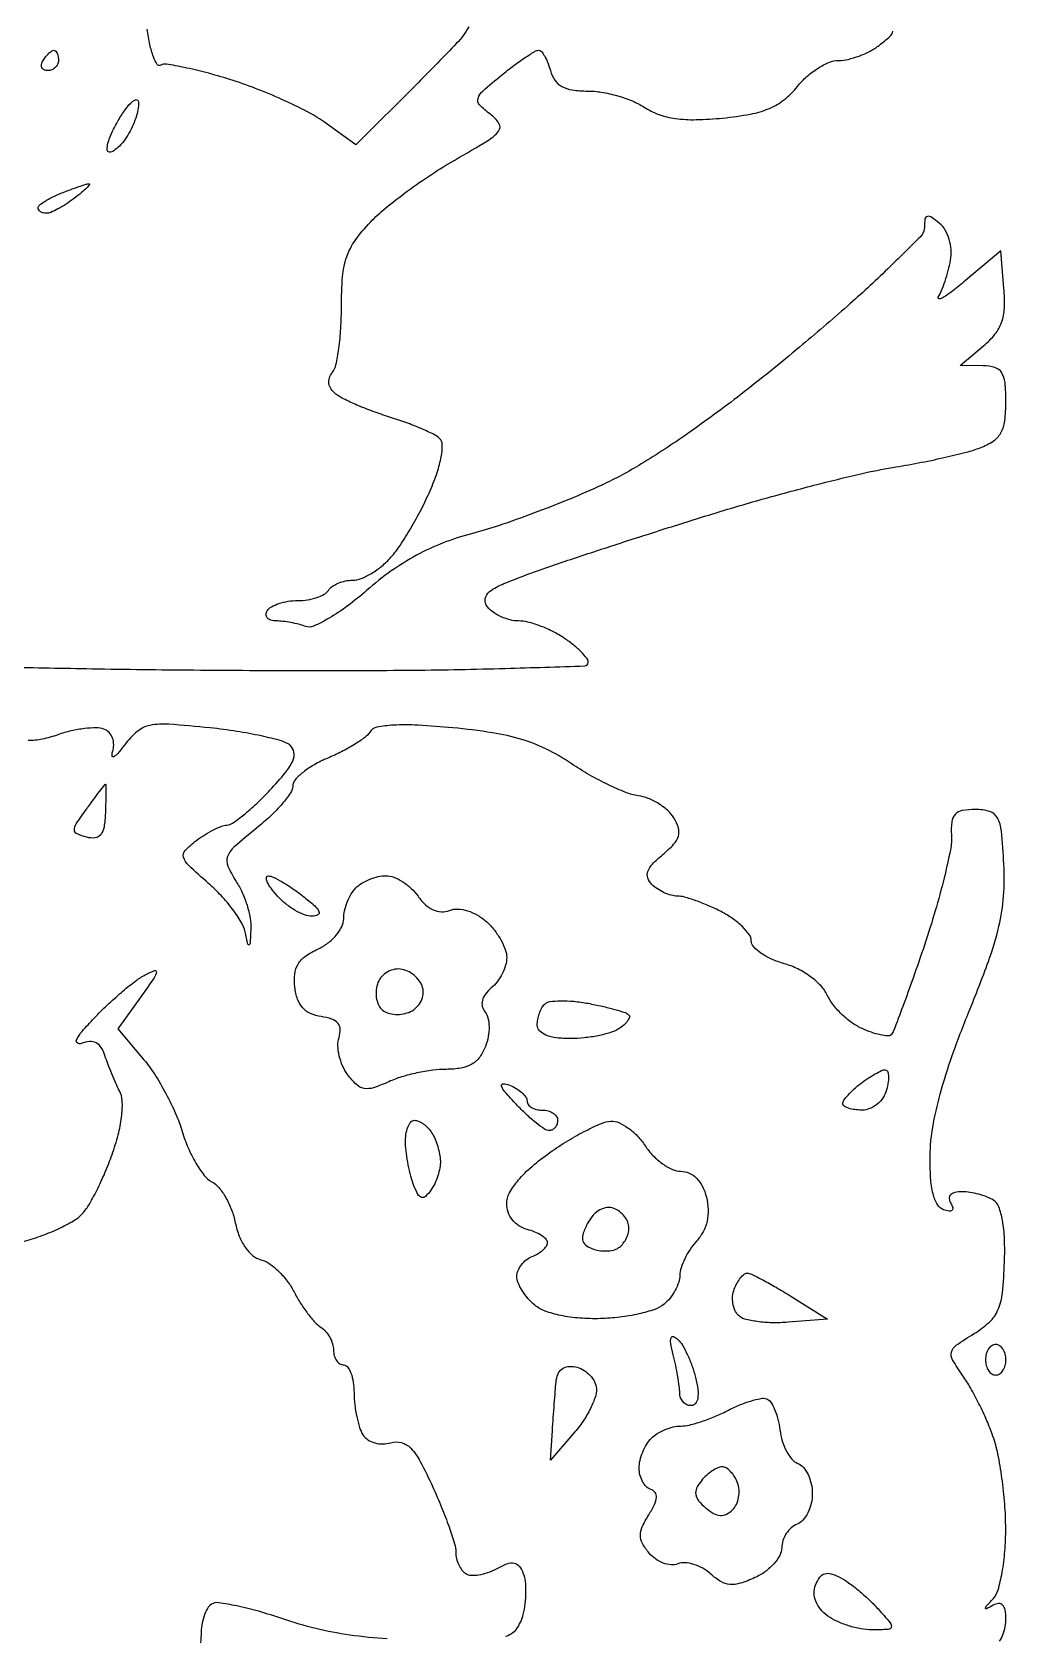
# Model space of a CAD drawing. Extents: x 0 to 102, y 0 to 135.
# Drawn here: x 93.43 to 101.52, y 114.17 to 127.47 of the extents above; entities that cross this region are included whole.
import ezdxf

# ---------------------------------------------------------------- set-up
doc = ezdxf.new("R2010")
doc.units = 0
doc.header["$MEASUREMENT"] = 0

msp = doc.modelspace()

# ---------------------------------------------------------------- linework, layer by layer
for points in [[(93.219999, 122.202994, 0.001536), (93.92927, 122.188911, 0.002123), (94.775672, 122.178302, 0.001612), (95.70375, 122.173603, 0.002851), (96.603951, 122.177081, 0.004753), (97.361778, 122.191537, 0.000908), (98.023256, 122.211648, 0.40481), (98.0514, 122.240714, 0.169116), (98.03889, 122.276642, 0.029108), (97.990146, 122.331294, 0.028838), (97.922721, 122.391225, 0.022233), (97.842877, 122.44877, 0.030889), (97.751165, 122.501072, 0.025777), (97.648073, 122.545265, 0.026553), (97.549272, 122.575865, 0.061891), (97.472535, 122.5854, -0.061631), (97.403511, 122.593941, -0.044112), (97.329954, 122.619496, -0.044585), (97.263118, 122.657027, -0.069437), (97.214387, 122.701472, -0.214732), (97.195985, 122.768042, -0.196739), (97.232832, 122.829252, -0.064073), (97.351361, 122.895932, -0.009708), (97.605878, 122.993203, -0.0059), (97.858973, 123.08098, -0.001852), (98.239856, 123.206495, -0.00185), (98.666041, 123.34345, -0.002047), (99.079073, 123.472634, -0.006147), (99.494112, 123.595017, -0.005552), (99.926319, 123.711544, -0.005569), (100.315843, 123.807324, -0.017576), (100.579599, 123.85937, 0.007818), (100.79242, 123.897066, 0.00761), (101.005883, 123.941709, 0.00754), (101.192217, 123.98661, 0.027952), (101.307375, 124.023172, 0.056331), (101.414694, 124.078481, 0.118339), (101.478035, 124.14691, 0.097588), (101.510439, 124.245795, 0.030535), (101.52, 124.402206, 0.021837), (101.512929, 124.564042, 0.119705), (101.485149, 124.64632, 0.183278), (101.429231, 124.688336, 0.066865), (101.32965, 124.703215), (101.1393, 124.706029), (101.334953, 124.86912, 0.049506), (101.429468, 124.965238, 0.084265), (101.484334, 125.063343, 0.074799), (101.507508, 125.182258, 0.031909), (101.504153, 125.344734), (101.4777, 125.657257), (101.185366, 125.411478, -0.009567), (101.077067, 125.323909, -0.028048), (100.998157, 125.269371, -0.13202), (100.96602, 125.259916, -0.593798), (100.958571, 125.272846, 0.041009), (100.986276, 125.327794, 0.016231), (101.015507, 125.40724, 0.015936), (101.041677, 125.495506, 0.019248), (101.060361, 125.579898, 0.060936), (101.065311, 125.665652, 0.056108), (101.049833, 125.752606, 0.059014), (101.016811, 125.829393, 0.088741), (100.969905, 125.884961, 0.020302), (100.901572, 125.937139, 0.211859), (100.867752, 125.943782, 0.308764), (100.848178, 125.922698, 0.037349), (100.8432, 125.856153, -0.197815), (100.809653, 125.774676, -0.005767), (100.538772, 125.507727, -0.010775), (100.204004, 125.198967, -0.007119), (99.80685, 124.858142, -0.008597), (99.31878, 124.465243, -0.012986), (98.879423, 124.141783, -0.015015), (98.491925, 123.88867, -0.028775), (98.164526, 123.713593, -0.01096), (97.897669, 123.5971, -0.008002), (97.596495, 123.479008, -0.008091), (97.30731, 123.376226, -0.017629), (97.081745, 123.3089, 0.029074), (96.845825, 123.232563, 0.031048), (96.62565, 123.130747, 0.030497), (96.416344, 123.00063, 0.02616), (96.212913, 122.839633, -0.019808), (96.053369, 122.71004, -0.027927), (95.900828, 122.608627, -0.027567), (95.771211, 122.541843, -0.199343), (95.702525, 122.53998, 0.028285), (95.64814, 122.557392, 0.017193), (95.58222, 122.572058, 0.017207), (95.515622, 122.582131, 0.028936), (95.459188, 122.5854, -0.070627), (95.415221, 122.591642, -0.145756), (95.386284, 122.610251, -0.189593), (95.376674, 122.637851, -0.129188), (95.3865, 122.67, -0.128561), (95.420612, 122.702519, -0.04604), (95.482622, 122.729749, -0.041947), (95.559331, 122.748351, -0.038534), (95.6403, 122.7546, 0.038534), (95.721269, 122.760849, 0.041947), (95.797978, 122.779451, 0.04604), (95.859988, 122.806681, 0.128561), (95.8941, 122.8392, -0.103809), (95.924946, 122.871625, -0.051646), (95.974931, 122.898949, -0.048112), (96.034797, 122.917528, -0.051237), (96.095846, 122.9238, 0.095636), (96.165071, 122.937163, 0.039605), (96.250838, 122.979715, 0.037321), (96.338165, 123.041314, 0.039493), (96.413599, 123.11415, 0.034157), (96.489129, 123.212341, 0.013973), (96.578477, 123.355027, 0.013749), (96.66625, 123.514173, 0.017109), (96.73856, 123.666856, 0.020629), (96.796944, 123.81881, 0.036332), (96.830588, 123.948967, 0.043618), (96.839972, 124.04943, 0.21092), (96.817664, 124.100786, 0.073145), (96.767932, 124.134753, 0.012509), (96.663479, 124.182427, 0.013405), (96.536945, 124.232433, 0.011601), (96.4017, 124.278205, -0.01242), (96.264315, 124.324953, -0.012947), (96.131334, 124.377868, -0.012713), (96.018959, 124.42941, -0.053965), (95.956507, 124.46885, -0.072639), (95.917304, 124.510539, -0.111489), (95.898647, 124.556241, -0.119909), (95.90208, 124.60308, -0.092942), (95.92655, 124.648175, 0.118494), (95.956428, 124.71056, 0.018107), (95.980535, 124.847262, 0.019393), (95.997168, 125.013775, 0.015726), (96.002432, 125.193182, -0.02003), (96.011933, 125.443521, -0.06322), (96.045929, 125.607635, -0.073797), (96.116519, 125.743938, -0.034612), (96.243888, 125.896893, -0.030359), (96.368688, 126.012347, -0.012802), (96.549184, 126.152494, -0.012611), (96.750252, 126.292844, -0.01607), (96.942784, 126.411427, 0.006108), (97.223258, 126.576559, 0.091611), (97.307681, 126.651662, 0.318222), (97.310542, 126.715376, 0.090132), (97.238884, 126.792127, -0.038941), (97.15003, 126.869708, -0.270123), (97.136426, 126.923539, -0.143682), (97.175038, 126.984375, -0.009915), (97.3323, 127.116841, -0.009488), (97.433422, 127.195519, -0.013101), (97.527286, 127.261971, -0.009696), (97.607242, 127.313271, -0.136645), (97.639683, 127.32258, -0.222077), (97.663247, 127.311795, -0.044832), (97.690523, 127.273174, -0.03951), (97.716654, 127.218569, -0.027899), (97.737513, 127.1538, 0.087136), (97.773552, 127.075137, 0.117106), (97.831537, 127.022805, 0.090068), (97.919135, 126.993639, 0.035453), (98.046456, 126.9846, -0.041929), (98.162771, 126.974829, -0.027731), (98.293607, 126.94515, -0.027916), (98.41845, 126.901783, -0.047508), (98.516118, 126.850302, 0.060086), (98.637142, 126.790339, 0.050754), (98.776066, 126.756553, 0.040118), (98.947113, 126.746802, 0.018881), (99.168223, 126.760306, 0.020846), (99.398157, 126.792812, 0.054189), (99.558145, 126.840625, 0.069152), (99.6803, 126.91331, 0.055762), (99.788309, 127.021504, -0.043264), (99.867123, 127.104491, -0.040545), (99.960685, 127.174687, -0.043184), (100.054355, 127.223014, -0.097808), (100.132258, 127.2384, 0.057948), (100.209625, 127.247397, 0.031548), (100.301268, 127.275205, 0.030982), (100.39208, 127.315718, 0.042568), (100.46748, 127.363692, 0.020678), (100.555731, 127.436988, 0.167222), (100.580824, 127.482383, 0.243783)], [(97.060171, 127.51848, -0.06523), (96.958686, 127.380672, -0.005092), (96.638223, 127.053615), (96.122589, 126.537981), (95.852535, 126.730277, 0.035018), (95.713788, 126.815108, 0.013893), (95.512661, 126.912506, 0.01367), (95.288931, 127.006005, 0.016697), (95.074743, 127.080598, 0.010226), (94.875435, 127.138187, 0.014749), (94.696825, 127.180259, 0.01039), (94.548582, 127.207397, 0.180383), (94.501208, 127.197959, -0.414541), (94.472814, 127.204678, -0.049078), (94.441343, 127.269105, -0.036294), (94.411999, 127.369732, -0.019467), (94.38981, 127.497265, 0.02141)], [(101.467858, 114.115231, 0.049743), (101.495149, 114.169729, 0.045713), (101.513735, 114.235984, 0.045566), (101.52, 114.304586, 0.043944), (101.513803, 114.374963, 0.149175), (101.493094, 114.415546, 0.226271), (101.459492, 114.428108, 0.107073), (101.41425, 114.414082, -0.009535), (101.358863, 114.384189, -0.561535), (101.3508, 114.389105, -0.184745), (101.357151, 114.405707, -0.004358), (101.41425, 114.468309, 0.118608), (101.455387, 114.541497, 0.024696), (101.48873, 114.686138, 0.024506), (101.511497, 114.86278, 0.020476), (101.518726, 115.05177, 0.018819), (101.510594, 115.253229, 0.014819), (101.487137, 115.470355, 0.015067), (101.453233, 115.671008, 0.035436), (101.412976, 115.8174, 0.018137), (101.362372, 115.945782, 0.01264), (101.296452, 116.086892, 0.01277), (101.22625, 116.219194, 0.025666), (101.16301, 116.319019, -0.021235), (101.077816, 116.4509, -0.199629), (101.06879, 116.516358, -0.177492), (101.108335, 116.573132, -0.016177), (101.255003, 116.668958, 0.04892), (101.383456, 116.765428, 0.106526), (101.454379, 116.865482, 0.075988), (101.491004, 117.007316, 0.016411), (101.508322, 117.260861, 0.017763), (101.508294, 117.455864, 0.035211), (101.491932, 117.609561, 0.044753), (101.461641, 117.720782, 0.163932), (101.41633, 117.776776, 0.049537), (101.36402, 117.803118, 0.026588), (101.295219, 117.825487, 0.026207), (101.221943, 117.841012, 0.036995), (101.155457, 117.846505, 0.052733), (101.096589, 117.840782, 0.147238), (101.060456, 117.821293, 0.216861), (101.049066, 117.790723, 0.121374), (101.061483, 117.752225, -0.063), (101.078278, 117.715386, -0.286427), (101.072571, 117.693584, -0.229996), (101.048346, 117.685964, -0.045888), (101.003026, 117.697011, -0.182748), (100.951113, 117.740059, -0.068963), (100.91562, 117.829113, -0.045715), (100.895207, 117.963994, -0.017962), (100.890896, 118.152137, -0.040831), (100.912609, 118.380916, -0.022094), (100.97448, 118.657051, -0.018879), (101.074234, 118.976859, -0.012088), (101.212879, 119.340467, 0.009714), (101.374511, 119.75839, 0.029238), (101.462234, 120.051129, 0.039178), (101.50105, 120.300574, 0.033291), (101.503583, 120.567167, 0.009999), (101.482493, 120.84032, 0.096677), (101.449414, 120.951248, 0.204034), (101.385858, 121.003245, 0.070906), (101.2662, 121.0203, 0.042352), (101.157219, 121.011052, 0.163551), (101.098244, 120.979327, 0.163229), (101.070334, 120.918378, 0.042143), (101.067969, 120.8088, -0.0654), (101.059643, 120.686474, -0.010519), (101.00744, 120.452603, -0.011471), (100.933412, 120.178286, -0.009847), (100.843282, 119.893213, -0.003096), (100.749243, 119.62054, -0.004677), (100.663672, 119.384398, -0.001926), (100.587879, 119.183561, -0.105561), (100.565996, 119.149796, -0.222984), (100.538739, 119.139951, -0.031358), (100.478073, 119.149422, -0.03084), (100.403209, 119.170888, -0.021661), (100.321916, 119.203755, -0.049865), (100.237577, 119.252851, -0.035231), (100.153479, 119.323292, -0.035706), (100.081954, 119.402937, -0.060651), (100.036033, 119.479686, 0.08716), (99.985185, 119.555315, 0.043369), (99.897966, 119.631552, 0.041294), (99.791149, 119.696908, 0.047672), (99.67995, 119.740202, -0.035569), (99.5747, 119.778277, -0.046874), (99.485767, 119.828244, -0.055048), (99.424014, 119.881923, -0.188498), (99.405, 119.930566, 0.157445), (99.3882, 119.982594, 0.044306), (99.33168, 120.047926, 0.039993), (99.250934, 120.114446, 0.032987), (99.155401, 120.172127, 0.016757), (99.051465, 120.221534, 0.01732), (98.945581, 120.263285, 0.017309), (98.851657, 120.292993, 0.068036), (98.791621, 120.3012, -0.068421), (98.740887, 120.308175, -0.039012), (98.682674, 120.329507, -0.03816), (98.626356, 120.360678, -0.050945), (98.581076, 120.397564, -0.109954), (98.546618, 120.451755, -0.1744), (98.546508, 120.506169, -0.106944), (98.584665, 120.567522, -0.028413), (98.669906, 120.646064, 0.031299), (98.761107, 120.731075, 0.116916), (98.800139, 120.798439, 0.148654), (98.799951, 120.866734, 0.062176), (98.76186, 120.95155, 0.073228), (98.711344, 121.012446, 0.044663), (98.636419, 121.068563, 0.043776), (98.550268, 121.111902, 0.058429), (98.46576, 121.134551, -0.05799), (98.364253, 121.161662, -0.017918), (98.219074, 121.225222, -0.017656), (98.060518, 121.308537, -0.018534), (97.910845, 121.401581, 0.033767), (97.705999, 121.520433, 0.041367), (97.500177, 121.601578, 0.034569), (97.255848, 121.657175, 0.0153), (96.927321, 121.698133, 0.009589), (96.638201, 121.719642, 0.026684), (96.434645, 121.719993, 0.035134), (96.29589, 121.702998, 0.209254), (96.237241, 121.662471, -0.09514), (96.196567, 121.618219, -0.020807), (96.110567, 121.559862, -0.020952), (96.003753, 121.499737, -0.018755), (95.888315, 121.446335, 0.030122), (95.777171, 121.391821, 0.039182), (95.683279, 121.328334, 0.043611), (95.617093, 121.265421, 0.18289), (95.597998, 121.214967, -0.152767), (95.580167, 121.157974, -0.025882), (95.509596, 121.066698, -0.026202), (95.412284, 120.964784, -0.020663), (95.29706, 120.864783, 0.011682), (95.112751, 120.71054, 0.121694), (95.056747, 120.630139, 0.198602), (95.058814, 120.5503, 0.040535), (95.127862, 120.42361, -0.04033), (95.177585, 120.332468, -0.029753), (95.218019, 120.224824, -0.030344), (95.244122, 120.11777, -0.057365), (95.249786, 120.029227, -0.002116), (95.243197, 119.909437, -0.266323), (95.235261, 119.897317, -0.486321), (95.226006, 119.901615, -0.002974), (95.202347, 120.0051, 0.081077), (95.170036, 120.085855, 0.026289), (95.097701, 120.192734, 0.025425), (95.003435, 120.305019, 0.026014), (94.89894, 120.406254, -0.008958), (94.731641, 120.557624, -0.136495), (94.691467, 120.623725, -0.266179), (94.705801, 120.680933, -0.039405), (94.798329, 120.763114, -0.021937), (94.86796, 120.81112, -0.022884), (94.940577, 120.852118, -0.02332), (95.006279, 120.881584, -0.086233), (95.050634, 120.890709, 0.146735), (95.098951, 120.906842, 0.016732), (95.191717, 120.976942, 0.019074), (95.298489, 121.070347, 0.014438), (95.408559, 121.18049, 0.015683), (95.537775, 121.326391, 0.068263), (95.598684, 121.424161, 0.145616), (95.608133, 121.495531, 0.183767), (95.575225, 121.552867, 0.105044), (95.504573, 121.589376, 0.013326), (95.337138, 121.630525, 0.015148), (95.133051, 121.668514, 0.012064), (94.910934, 121.697467, 0.008322), (94.569356, 121.727896, 0.066839), (94.412202, 121.718254, 0.125777), (94.306974, 121.668072, 0.058959), (94.202574, 121.55774, -0.015103), (94.147462, 121.488205, -0.087329), (94.111629, 121.458256, -0.545208), (94.097816, 121.465384, -0.105418), (94.101749, 121.499749, 0.080636), (94.111328, 121.557972, 0.092556), (94.101116, 121.613325, 0.099694), (94.072645, 121.658161, 0.110421), (94.029942, 121.686529, 0.0934), (93.966524, 121.698078, 0.028362), (93.868584, 121.691918, 0.027313), (93.757339, 121.672347, 0.026675), (93.647989, 121.640655, -0.031872), (93.517092, 121.604188, -0.050413), (93.401373, 121.59173, -0.055891)], [(93.349649, 117.432001, 0.023984), (93.503082, 117.478563, 0.023422), (93.652598, 117.539922, 0.02408), (93.778444, 117.606146, 0.07633), (93.85194, 117.666181, 0.052366), (93.908768, 117.744309, 0.015941), (93.97802, 117.87341, 0.015771), (94.04686, 118.023938, 0.016594), (94.104828, 118.176001, 0.02215), (94.15278, 118.338636, 0.033625), (94.178465, 118.483729, 0.039476), (94.181935, 118.603054, 0.109299), (94.159853, 118.683601, -0.014923), (94.128601, 118.747406, -0.008417), (94.094341, 118.826495, -0.008395), (94.06243, 118.907525, -0.013611), (94.038362, 118.977528, 0.065061), (94.007477, 119.04419, 0.134454), (93.965392, 119.082593, 0.139038), (93.910648, 119.093467, 0.071666), (93.84198, 119.077872, -0.248701), (93.809176, 119.081864, -0.373945), (93.802546, 119.108212, -0.060162), (93.849551, 119.178509, -0.012795), (93.948443, 119.287874, -0.013481), (94.057354, 119.396286, -0.012449), (94.174818, 119.501669, -0.01255), (94.284105, 119.590271, -0.039928), (94.362882, 119.641471, -0.023499), (94.449058, 119.683048, -0.588655), (94.465643, 119.670136, -0.112561), (94.447201, 119.623827, -0.003904), (94.335165, 119.463858), (94.146665, 119.199135), (94.362479, 118.942655, -0.033255), (94.452544, 118.819909, -0.019259), (94.544783, 118.661765, -0.019192), (94.625429, 118.495295, -0.030423), (94.680033, 118.346597, 0.029412), (94.729517, 118.210992, 0.030792), (94.793933, 118.084268, 0.032373), (94.86293, 117.982668, 0.104911), (94.92491, 117.930414, -0.097865), (94.983605, 117.882315, -0.041931), (95.041545, 117.798592, -0.039383), (95.090139, 117.696126, -0.041701), (95.120964, 117.589231, 0.044415), (95.153464, 117.478778, 0.05782), (95.203081, 117.385856, 0.067082), (95.264767, 117.318288, 0.110732), (95.333158, 117.283, -0.088446), (95.402532, 117.250998, -0.040434), (95.479751, 117.187336, -0.038378), (95.552345, 117.105196, -0.042944), (95.60853, 117.015824, 0.022105), (95.660756, 116.924525, 0.02107), (95.721626, 116.836674, 0.021559), (95.781949, 116.76376, 0.067091), (95.830512, 116.722646, -0.0718), (95.871026, 116.687689, -0.05202), (95.905295, 116.638824, -0.052257), (95.928581, 116.584242, -0.074843), (95.9364, 116.532296, 0.067183), (95.94273, 116.485396, 0.084027), (95.961251, 116.445642, 0.099542), (95.988738, 116.419057, 0.143546), (96.021, 116.4096, -0.240619), (96.053546, 116.392975, -0.068254), (96.081129, 116.341259, -0.052525), (96.100229, 116.266059, -0.034565), (96.106895, 116.17695, 0.027162), (96.11274, 116.079456, 0.023944), (96.129179, 115.978917, 0.024674), (96.152858, 115.889646, 0.064127), (96.180934, 115.829497, 0.105029), (96.22089, 115.788624, 0.077378), (96.278522, 115.761985, 0.072357), (96.345433, 115.75296, 0.07192), (96.412288, 115.763336, -0.142992), (96.500428, 115.764528, -0.136234), (96.577287, 115.718315, -0.068158), (96.656552, 115.607881, -0.014507), (96.76125, 115.395188, -0.010387), (96.834129, 115.22642, -0.01231), (96.895685, 115.063992, -0.011183), (96.940948, 114.925209, -0.073356), (96.9516, 114.852992, 0.059152), (96.957746, 114.801224, 0.05062), (96.975938, 114.749382, 0.053075), (97.002726, 114.705164, 0.091877), (97.034452, 114.676381, 0.131043), (97.078323, 114.663147, 0.047933), (97.14355, 114.667289, 0.043428), (97.217495, 114.685857, 0.039666), (97.289507, 114.717336, -0.030901), (97.379369, 114.758507, -0.135725), (97.436891, 114.764164, -0.189267), (97.47828, 114.739022, -0.071221), (97.511879, 114.678759, -0.065699), (97.527454, 114.613765, -0.0281), (97.531731, 114.524353, -0.027208), (97.525624, 114.427208, -0.032191), (97.509012, 114.336711, -0.093984), (97.453043, 114.215736, -0.172244), (97.365004, 114.154346, -0.062151)], [(96.381931, 114.135589, -0.021294), (96.071315, 114.166649, -0.023404), (95.788332, 114.220791, -0.024337), (95.515385, 114.300612, 0.013637), (95.31517, 114.363842, 0.018932), (95.132484, 114.408697, 0.015684), (94.981593, 114.434837, 0.175197), (94.922848, 114.422519, 0.126189), (94.889707, 114.388078, 0.046704), (94.861935, 114.326186, 0.04257), (94.842974, 114.249811, 0.039586), (94.8366, 114.169429, -0.064385), (94.823933, 114.071466, -0.125723)]]:
    msp.add_lwpolyline(points, format="xyb")
for points in [[(93.614893, 127.323, -0.210953), (93.629159, 127.316701, -0.081139), (93.641241, 127.298149, -0.061769), (93.649464, 127.270789, -0.042167), (93.6522, 127.2384, -0.105053), (93.645342, 127.20612, -0.099167), (93.625882, 127.178651, -0.09642), (93.596807, 127.16024, -0.093332), (93.562607, 127.1538, -0.108972), (93.532579, 127.160423, -0.182303), (93.514691, 127.178651, -0.161196), (93.512059, 127.206074, -0.082592), (93.5253, 127.2384, -0.029505), (93.548057, 127.270783, -0.035638), (93.573186, 127.298149, -0.038439), (93.597065, 127.317455, -0.151918)], [(94.313337, 126.902771, -0.115205), (94.317492, 126.861233, -0.032053), (94.304811, 126.79661, -0.030548), (94.280567, 126.723186, -0.027855), (94.24691, 126.65089, -0.032198), (94.205573, 126.584333, -0.039057), (94.158363, 126.52808, -0.043041), (94.112331, 126.488636, -0.15688), (94.076158, 126.477, -0.407489), (94.057094, 126.49563, -0.070331), (94.063624, 126.55099, -0.043471), (94.092788, 126.632208, -0.022021), (94.142585, 126.728881, -0.02013), (94.199815, 126.820176, -0.044051), (94.252191, 126.883862, -0.087489), (94.291528, 126.911943, -0.448709)], [(93.906, 126.215147, -0.633617), (93.910377, 126.207217, -0.040462), (93.887635, 126.180547, -0.023417), (93.844229, 126.141152, -0.010655), (93.78408, 126.093609, -0.018293), (93.71619, 126.04606, -0.021005), (93.647999, 126.005887, -0.020657), (93.587962, 125.976953, -0.102298), (93.55143, 125.9694, -0.063968), (93.525268, 125.972761, -0.081793), (93.503101, 125.982626, -0.098606), (93.488271, 125.997255, -0.15003), (93.483, 126.014426, -0.228178), (93.493488, 126.036212, -0.026307), (93.538915, 126.068701, -0.027483), (93.600431, 126.103377, -0.019041), (93.67335, 126.135964, -0.005963), (93.749336, 126.165459, -0.00757), (93.82021, 126.190785, -0.006103), (93.880015, 126.210328, -0.060213)], [(94.041908, 121.229141, -0.499153), (94.04543, 121.226525, -0.001473), (94.045624, 121.160466, -0.005899), (94.044717, 121.083537, -0.003473), (94.041908, 120.991621, -0.028776), (94.030754, 120.874587, -0.125226), (94.003737, 120.810991, -0.202211), (93.957692, 120.784573, -0.094411), (93.887768, 120.789225, -0.040616), (93.806394, 120.817632, -0.296708), (93.784935, 120.850609, -0.148259), (93.80026, 120.901155, -0.009905), (93.887768, 121.026745, -0.002169), (93.944053, 121.103505, -0.003457), (93.992914, 121.168591, -0.000786), (94.036162, 121.225195, -0.158766)], [(95.394538, 120.468519, -0.108101), (95.436533, 120.458245, -0.017731), (95.510738, 120.418593, -0.018797), (95.596012, 120.364678, -0.015603), (95.6826, 120.3012, -0.01401), (95.779984, 120.220528, -0.105848), (95.815455, 120.172891, -0.399194), (95.806141, 120.145743, -0.117221), (95.759162, 120.133881, -0.095537), (95.696573, 120.145048, -0.039812), (95.618882, 120.182255, -0.037514), (95.539658, 120.236596, -0.039779), (95.4711, 120.3012, -0.022982), (95.417577, 120.366101, -0.053679), (95.385446, 120.420145, -0.123651), (95.379107, 120.454383, -0.40301)], [(96.371523, 120.4704, -0.094062), (96.436715, 120.458026, -0.048586), (96.510885, 120.420141, -0.045928), (96.582077, 120.36476, -0.051762), (96.638845, 120.299305, 0.052409), (96.699028, 120.230093, 0.082973), (96.764418, 120.186805, 0.097028), (96.832463, 120.171177, 0.100009), (96.900593, 120.182665, -0.103566), (96.96887, 120.193685, -0.063901), (97.049291, 120.179547, -0.057485), (97.13237, 120.142796, -0.051103), (97.208551, 120.086848, -0.042855), (97.27209, 120.018586, -0.03819), (97.325823, 119.937911, -0.04021), (97.362808, 119.857448, -0.087844), (97.3746, 119.790847, -0.073058), (97.365263, 119.727284, -0.044585), (97.337017, 119.656734, -0.04371), (97.295622, 119.590311, -0.058418), (97.246657, 119.538934, 0.057492), (97.198158, 119.488235, 0.098983), (97.172784, 119.435843, 0.120014), (97.172029, 119.384943, 0.113605), (97.194614, 119.338225, -0.111848), (97.219238, 119.287738, -0.054497), (97.228018, 119.216191, -0.049035), (97.221085, 119.134592, -0.044896), (97.198383, 119.05335, -0.067641), (97.150281, 118.964731, -0.102395), (97.085372, 118.906132, -0.090072), (96.996112, 118.873488, -0.042764), (96.873707, 118.863, 0.032684), (96.760672, 118.855603, 0.020166), (96.629327, 118.832919, 0.020195), (96.50077, 118.799857, 0.033866), (96.396413, 118.760598, -0.026619), (96.268781, 118.710461, -0.123513), (96.190416, 118.70455, -0.14873), (96.126414, 118.736721, -0.044616), (96.053636, 118.81961, -0.054829), (96.01191, 118.892177, -0.045876), (95.983901, 118.976532, -0.047887), (95.972792, 119.059434, -0.086422), (95.981984, 119.127146, 0.081473), (95.992053, 119.196229, 0.173422), (95.973223, 119.246065, 0.137521), (95.922741, 119.280068, 0.044672), (95.83433, 119.300784, -0.068667), (95.74493, 119.326297, -0.106643), (95.680259, 119.373212, -0.099766), (95.637923, 119.445163, -0.05433), (95.615023, 119.54549, -0.055437), (95.614464, 119.654965, -0.109761), (95.642001, 119.736879, -0.104037), (95.702887, 119.802198, -0.046449), (95.805373, 119.860926, 0.054471), (95.887841, 119.909953, 0.054678), (95.957659, 119.975578, 0.06001), (96.005245, 120.047076, 0.117373), (96.021, 120.113266, -0.055819), (96.02844, 120.179705, -0.038773), (96.050821, 120.251916, -0.039125), (96.083633, 120.318768, -0.062813), (96.12252, 120.36888, -0.060585), (96.172168, 120.407761, -0.039075), (96.237542, 120.440578, -0.038941), (96.30762, 120.462972, -0.057926)], [(96.506223, 119.693131, 0.092546), (96.445922, 119.693474, 0.081292), (96.386517, 119.672386, 0.08156), (96.3371, 119.633548, 0.09416), (96.305611, 119.582666, 0.064859), (96.291326, 119.52349, 0.058932), (96.291979, 119.460615, 0.062579), (96.30671, 119.403665, 0.102176), (96.33402, 119.36214, 0.106079), (96.375997, 119.334995, 0.062256), (96.434364, 119.320816, 0.058071), (96.499299, 119.320949, 0.062166), (96.560907, 119.336172, 0.083604), (96.614395, 119.367744, 0.079301), (96.655736, 119.4156, 0.082657), (96.678872, 119.472002, 0.104019), (96.679832, 119.528323, 0.090011), (96.658791, 119.582604, 0.065611), (96.617996, 119.633015, 0.064297), (96.564511, 119.672091, 0.078236)], [(98.050051, 119.411056, -0.009594), (98.166883, 119.38691, -0.01282), (98.27183, 119.360266, -0.010044), (98.357599, 119.334264, -0.116703), (98.38735, 119.316155, -0.269459), (98.393061, 119.295129, -0.090393), (98.378937, 119.265241, -0.060849), (98.347561, 119.231107, -0.035518), (98.30275, 119.198096, -0.067829), (98.236199, 119.167697, -0.023837), (98.134091, 119.14213, -0.023156), (98.017745, 119.124382, -0.025097), (97.90335, 119.118095, -0.030691), (97.787143, 119.124686, -0.066916), (97.70086, 119.146869, -0.103055), (97.647577, 119.182596, -0.196146), (97.6284, 119.2296, -0.04777), (97.632972, 119.277345, -0.037578), (97.646642, 119.327507, -0.038738), (97.666691, 119.372571, -0.072463), (97.690501, 119.404501, -0.16449), (97.732489, 119.425269, -0.02877), (97.821735, 119.432043, -0.028532), (97.931611, 119.427775, -0.02219)], [(100.51803, 118.860309, -0.319977), (100.535984, 118.848777, -0.078366), (100.54425, 118.812507, -0.05201), (100.54229, 118.758488, -0.028903), (100.529313, 118.6938, -0.081717), (100.500409, 118.628877, -0.073995), (100.451409, 118.574083, -0.076311), (100.390179, 118.537288, -0.097502), (100.325733, 118.5246, -0.032243), (100.264697, 118.52854, -0.049673), (100.213204, 118.540499, -0.064001), (100.177591, 118.557934, -0.252065), (100.1664, 118.578723, -0.155757), (100.175256, 118.606463, -0.027186), (100.20989, 118.649962, -0.027231), (100.257764, 118.698237, -0.021457), (100.31445, 118.745233, -0.015465), (100.375204, 118.788457, -0.018242), (100.435322, 118.825396, -0.017357), (100.487777, 118.85269, -0.099489)], [(97.39774, 118.731746, -0.042048), (97.453627, 118.704718, -0.049755), (97.500895, 118.669969, -0.057097), (97.533432, 118.633123, -0.153513), (97.5438, 118.600149, 0.164455), (97.553542, 118.57133, 0.095748), (97.581077, 118.546792, 0.076852), (97.622164, 118.530211, 0.057609), (97.6707, 118.5246, -0.064853), (97.719214, 118.518281, -0.082425), (97.760323, 118.499749, -0.098894), (97.787823, 118.472263, -0.148195), (97.7976, 118.44, -0.081149), (97.792321, 118.407687, -0.091838), (97.777081, 118.380251, -0.100708), (97.754389, 118.361907, -0.120354), (97.727747, 118.3554, -0.14971), (97.689444, 118.367132, -0.018865), (97.618751, 118.418908, -0.020802), (97.537673, 118.488804, -0.015886), (97.454787, 118.571597, -0.009197), (97.360406, 118.675838, -0.094077), (97.331109, 118.725864, -0.538193), (97.344288, 118.743372, -0.076265)], [(96.608207, 118.44, -0.106612), (96.643494, 118.43239, -0.050699), (96.683878, 118.408936, -0.047024), (96.722795, 118.374704, -0.049041), (96.754021, 118.33425, -0.041636), (96.779655, 118.284545, -0.025387), (96.801829, 118.222287, -0.025352), (96.817636, 118.15789, -0.040488), (96.8238, 118.1016, -0.05406), (96.819247, 118.044727, -0.031692), (96.802249, 117.978503, -0.03138), (96.776546, 117.913654, -0.045878), (96.74542, 117.860748, -0.043675), (96.700476, 117.808541, -0.271248), (96.667526, 117.800374, -0.203917), (96.63743, 117.825167, -0.026127), (96.60198, 117.903048, -0.029622), (96.577966, 117.976577, -0.016075), (96.556808, 118.069316, -0.015965), (96.541282, 118.165382, -0.024273), (96.534546, 118.24965, -0.039942), (96.538092, 118.322541, -0.060267), (96.553731, 118.384085, -0.080459), (96.5782, 118.425866, -0.22373)], [(98.2398, 118.432691, -0.117686), (98.305742, 118.420398, -0.050948), (98.383691, 118.375725, -0.046569), (98.460644, 118.30887, -0.045631), (98.52448, 118.2285, 0.047302), (98.589186, 118.147589, 0.045527), (98.668723, 118.079128, 0.049055), (98.750444, 118.032155, 0.106309), (98.820918, 118.017, -0.105902), (98.890236, 118.002152, -0.09293), (98.951132, 117.95983, -0.079568), (98.999659, 117.891755, -0.053701), (99.032715, 117.802091, -0.052262), (99.047358, 117.699282, -0.065065), (99.038411, 117.603259, -0.067183), (99.005567, 117.515203, -0.061172), (98.949727, 117.43588, 0.037944), (98.897324, 117.368319, 0.033086), (98.853022, 117.290532, 0.034524), (98.822437, 117.214518, 0.078541), (98.8128, 117.153547, -0.081467), (98.803265, 117.095416, -0.044116), (98.77408, 117.028873, -0.042446), (98.731426, 116.96466, -0.05177), (98.680988, 116.913124, -0.091954), (98.604154, 116.870213, -0.025814), (98.471296, 116.832825, -0.025105), (98.313867, 116.805394, -0.024066), (98.152238, 116.793381, -0.025667), (97.98177, 116.797688, -0.031602), (97.824269, 116.819845, -0.035115), (97.693416, 116.856503, -0.087189), (97.60725, 116.905528, -0.041884), (97.550602, 116.961004, -0.039375), (97.50269, 117.026246, -0.04189), (97.469664, 117.091104, -0.097117), (97.4592, 117.144467, -0.097339), (97.468664, 117.192621, -0.066866), (97.496477, 117.24101, -0.064164), (97.537587, 117.282289, -0.073352), (97.5861, 117.309606, 0.042075), (97.634656, 117.333092, 0.049775), (97.675723, 117.363292, 0.057119), (97.703991, 117.395318, 0.153444), (97.713, 117.423984, 0.197079), (97.701391, 117.452292, 0.054126), (97.663297, 117.483369, 0.045987), (97.608576, 117.512154, 0.034154), (97.5438, 117.533913, -0.081569), (97.476416, 117.563888, -0.081294), (97.422069, 117.613868, -0.081923), (97.3868, 117.678194, -0.084711), (97.3746, 117.749688, -0.129065), (97.397589, 117.837264, -0.047626), (97.471166, 117.942851, -0.039292), (97.584952, 118.057339, -0.02462), (97.73415, 118.173299, -0.016135), (97.882519, 118.270337, -0.01824), (98.030999, 118.353479, -0.017745), (98.161369, 118.414616, -0.088486)], [(98.264191, 117.708698, 0.121904), (98.207505, 117.715752, 0.096998), (98.148648, 117.696755, 0.082843), (98.09379, 117.653214, 0.060871), (98.049042, 117.589594, 0.032963), (98.010184, 117.503849, 0.133071), (98.004784, 117.447182, 0.184785), (98.029057, 117.406228, 0.076124), (98.086, 117.373748, 0.05409), (98.140954, 117.359227, 0.044853), (98.20138, 117.35556, 0.04673), (98.258, 117.362527, 0.084641), (98.301149, 117.379996, 0.079512), (98.335073, 117.409289, 0.053405), (98.363759, 117.451843, 0.052582), (98.383233, 117.50041, 0.069182), (98.3898, 117.547642, 0.09916), (98.380437, 117.594387, 0.066855), (98.352902, 117.641505, 0.063806), (98.312211, 117.681839, 0.071909)], [(99.371209, 117.171, -0.114025), (99.406498, 117.162846, -0.007431), (99.500756, 117.115085, -0.010499), (99.612079, 117.053564, -0.007625), (99.733414, 116.98065), (100.0395, 116.7903), (99.711102, 116.763378, -0.025447), (99.579171, 116.759299, -0.02975), (99.454294, 116.769241, -0.030905), (99.35172, 116.790111, -0.131471), (99.298018, 116.821142, -0.095254), (99.269404, 116.863376, -0.062875), (99.253155, 116.919898, -0.060324), (99.251072, 116.981404, -0.070055), (99.264211, 117.038413, -0.034462), (99.287813, 117.089164, -0.043726), (99.316629, 117.132053, -0.049907), (99.346137, 117.161957, -0.174833)], [(98.795304, 116.6211, -0.071368), (98.833896, 116.572837, -0.024154), (98.875832, 116.49301, -0.023457), (98.914261, 116.399123, -0.024874), (98.942885, 116.30385, -0.027464), (98.961726, 116.204386, -0.071907), (98.960909, 116.131864, -0.130712), (98.941612, 116.088042, -0.227839), (98.906571, 116.0712, -0.111643), (98.870709, 116.079309, -0.098959), (98.840006, 116.102264, -0.093422), (98.819198, 116.13657, -0.087216), (98.811645, 116.17695, 0.030116), (98.807748, 116.23163, 0.009166), (98.795362, 116.313764, 0.009141), (98.778077, 116.405469, 0.009855), (98.757836, 116.4942, -0.014715), (98.736875, 116.590384, -0.118613), (98.739163, 116.635227, -0.444784), (98.758775, 116.644621, -0.091116)], [(101.4354, 116.5788, 0.148195), (101.403137, 116.569023, 0.098894), (101.375651, 116.541523, 0.082425), (101.357119, 116.500414, 0.064853), (101.3508, 116.4519, 0.064853), (101.357119, 116.403386, 0.082425), (101.375651, 116.362277, 0.098894), (101.403137, 116.334777, 0.148195), (101.4354, 116.325, 0.148195), (101.467663, 116.334777, 0.098894), (101.495149, 116.362277, 0.082425), (101.513681, 116.403386, 0.064853), (101.52, 116.4519, 0.064853), (101.513681, 116.500414, 0.082425), (101.495149, 116.541523, 0.098894), (101.467663, 116.569023, 0.148195)], [(97.944678, 116.393682, -0.078839), (98.002882, 116.372593, -0.064399), (98.056322, 116.333336, -0.065573), (98.097116, 116.282645, -0.089343), (98.118205, 116.228026, -0.121257), (98.114685, 116.15918, -0.037452), (98.077128, 116.061565, -0.03499), (98.017129, 115.95483, -0.032087), (97.941229, 115.8542), (97.737806, 115.617707), (97.754461, 115.865603, -0.000987), (97.761807, 115.971814, -0.000794), (97.770114, 116.085992, -0.000802), (97.778124, 116.191456, -0.002055), (97.784358, 116.267753, -0.077492), (97.799794, 116.330746, -0.128192), (97.832734, 116.374077, -0.131406), (97.881972, 116.395157, -0.083556)], [(99.5319, 116.127574, -0.169297), (99.566332, 116.101634, -0.045281), (99.599654, 116.040526, -0.040534), (99.627101, 115.959792, -0.03234), (99.643751, 115.869329, 0.045274), (99.663123, 115.777478, 0.047985), (99.698482, 115.692482, 0.05313), (99.743513, 115.626135, 0.126147), (99.791801, 115.591852, -0.125866), (99.838048, 115.559058, -0.064017), (99.877115, 115.498865, -0.0574), (99.903618, 115.422281, -0.054677), (99.9126, 115.340394, -0.057362), (99.903155, 115.258335, -0.05868), (99.875323, 115.181234, -0.064864), (99.834268, 115.120339, -0.120997), (99.7857, 115.086594, 0.090698), (99.737186, 115.057029, 0.066672), (99.696077, 115.009147, 0.06533), (99.668287, 114.950999, 0.079), (99.6588, 114.891328, -0.124989), (99.642671, 114.827815, -0.058552), (99.59345, 114.758038, -0.052719), (99.521425, 114.693044, -0.05036), (99.43633, 114.643395, -0.029912), (99.314076, 114.596298, -0.098114), (99.228472, 114.586643, -0.114655), (99.153276, 114.610863, -0.048952), (99.067865, 114.674155, 0.055676), (99.002696, 114.721107, 0.053385), (98.927866, 114.753312, 0.057752), (98.855048, 114.766892, 0.109283), (98.796289, 114.75809, -0.111879), (98.739759, 114.749917, -0.069539), (98.674047, 114.764481, -0.064288), (98.609539, 114.798506, -0.066174), (98.556494, 114.84752, -0.046659), (98.502058, 114.927179, -0.125612), (98.4848, 114.993031, -0.110169), (98.500247, 115.064431, -0.031444), (98.554466, 115.164778, 0.025432), (98.602363, 115.250932, 0.095493), (98.618557, 115.310339, 0.182553), (98.606805, 115.350393, 0.151777), (98.570526, 115.376458, -0.119598), (98.53376, 115.399499, -0.06912), (98.502637, 115.441749, -0.062724), (98.481569, 115.495812, -0.061655), (98.4744, 115.55373, -0.058679), (98.481824, 115.616768, -0.038988), (98.504222, 115.68612, -0.039045), (98.537041, 115.750992, -0.059816), (98.57592, 115.80048, -0.058914), (98.625223, 115.839357, -0.039001), (98.68951, 115.872178, -0.039034), (98.758018, 115.894582, -0.059578), (98.82005, 115.902, 0.059328), (98.891272, 115.910481, 0.020033), (98.991949, 115.939115, 0.019605), (99.10174, 115.979985, 0.021269), (99.20498, 116.028348, -0.02122), (99.303956, 116.074726, -0.025275), (99.40097, 116.109614, -0.025308), (99.484265, 116.130358, -0.126598)], [(99.164214, 115.5636, 0.108839), (99.12802, 115.555627, 0.039018), (99.081705, 115.52962, 0.036468), (99.033728, 115.492189, 0.035671), (98.991316, 115.447925, 0.061456), (98.951767, 115.386219, 0.152139), (98.944077, 115.333646, 0.136007), (98.967518, 115.282136, 0.045192), (99.026842, 115.22309, 0.044179), (99.093297, 115.177193, 0.110622), (99.149365, 115.160108, 0.134809), (99.200322, 115.170044, 0.081384), (99.250619, 115.206179, 0.088383), (99.28211, 115.251323, 0.062786), (99.300823, 115.310276, 0.061487), (99.304564, 115.37344, 0.075828), (99.291989, 115.431013, 0.047076), (99.266828, 115.481734, 0.053136), (99.233467, 115.524653, 0.060508), (99.197362, 115.55403, 0.141468)], [(100.144941, 114.644484, -0.034602), (100.213873, 114.601213, -0.015641), (100.29812, 114.535689, -0.0154), (100.383074, 114.46071, -0.020334), (100.455409, 114.387036, -0.007088), (100.56016, 114.267936, -0.248209), (100.568027, 114.232857, -0.326472), (100.54302, 114.212893, -0.010647), (100.407182, 114.21, -0.045673), (100.315913, 114.218355, -0.030415), (100.213905, 114.243683, -0.03062), (100.117101, 114.280719, -0.05123), (100.041924, 114.324666, -0.058737), (99.980045, 114.382164, -0.082043), (99.941217, 114.446788, -0.091629), (99.927827, 114.514741, -0.094837), (99.939899, 114.582114, -0.062339), (99.974143, 114.646173, -0.166531), (100.015568, 114.676081, -0.150073), (100.069704, 114.675938, -0.047746)]]:
    msp.add_lwpolyline(points, format="xyb", close=True)

doc.saveas('drawing.dxf')
